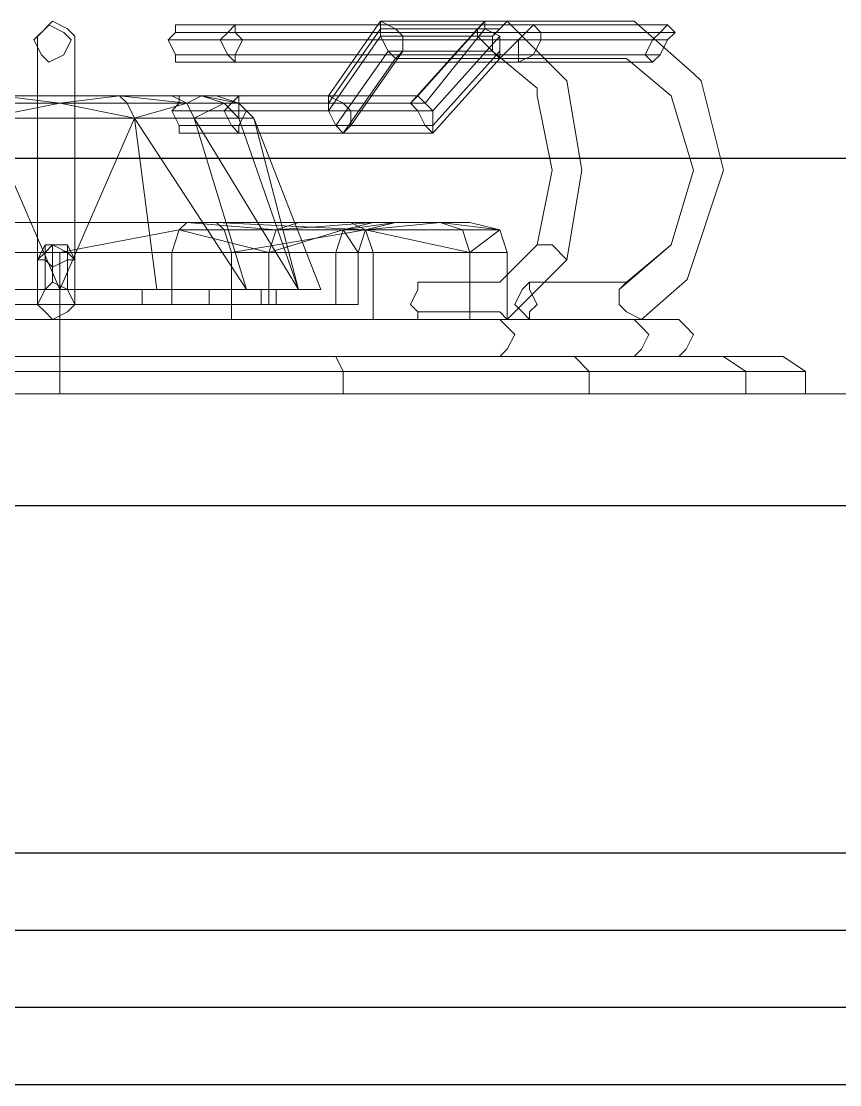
# Model space of a CAD drawing. Header units: millimetres. Extents: x -497855 to 324262, y -590254 to -173602.
# Drawn here: x -485551.2 to -485445.2, y -580547.2 to -580409.4 of the extents above; entities that cross this region are included whole.
import ezdxf

# ---------------------------------------------------------------- set-up
doc = ezdxf.new("R2010")
doc.units = ezdxf.units.MM
doc.layers.add('水电图层', color=4, linetype='Continuous')

# ---------------------------------------------------------------- blocks, each defined once
blk = doc.blocks.new('thyju')
at = {"color": 7, "lineweight": 0}
for p, q in [((-487098.03, -501168.94), (-487099, -501169.91)), ((-487098.03, -501168.94), (-487099, -501169.91)), ((-487099, -501169.91), (-487098.03, -501168.94)), ((-487098.03, -501168.94), (-487099, -501169.91)), ((-487098.03, -501168.94), (-487099, -501169.91)), ((-487096.1, -501169.91), (-487098.03, -501168.94)), ((-487096.1, -501169.91), (-487098.03, -501168.94)), ((-487098.03, -501168.94), (-487098.03, -501168.94)), ((-487098.03, -501168.94), (-487096.1, -501169.91)), ((-487098.03, -501168.94), (-487098.03, -501168.94)), ((-487096.1, -501169.91), (-487098.03, -501168.94)), ((-487096.1, -501169.91), (-487098.03, -501168.94)), ((-487055.54, -501168.94), (-487062.3, -501178.6)), ((-487055.54, -501169.91), (-487055.54, -501168.94)), ((-487039.13, -501168.94), (-487055.54, -501168.94)), ((-487055.54, -501168.94), (-487055.54, -501169.91)), ((-487053.61, -501169.91), (-487055.54, -501168.94)), ((-487055.54, -501168.94), (-487055.54, -501169.91)), ((-487042.02, -501168.94), (-487050.72, -501178.6)), ((-487050.72, -501178.6), (-487042.02, -501168.94)), ((-487042.02, -501168.94), (-487042.99, -501169.91)), ((-487042.02, -501168.94), (-487042.99, -501169.91)), ((-487042.02, -501169.91), (-487042.02, -501168.94)), ((-487022.71, -501168.94), (-487042.02, -501168.94)), ((-487042.02, -501168.94), (-487042.02, -501169.91)), ((-487042.02, -501169.91), (-487042.02, -501168.94)), ((-487040.09, -501169.91), (-487039.13, -501168.94)), ((-487039.13, -501168.94), (-487040.09, -501169.91)), ((-487039.13, -501168.94), (-487040.09, -501169.91)), ((-487032.37, -501175.7), (-487039.13, -501168.94)), ((-487039.13, -501168.94), (-487032.37, -501175.7)), ((-487038.16, -501169.91), (-487039.13, -501168.94)), ((-487038.16, -501169.91), (-487039.13, -501168.94)), ((-487014.99, -501175.7), (-487022.71, -501168.94)), ((-487099, -501169.91), (-487099.96, -501170.87)), ((-487099, -501169.91), (-487099.96, -501170.87)), ((-487099.96, -501170.87), (-487099, -501169.91)), ((-487099, -501169.91), (-487099.96, -501170.87)), ((-487099, -501169.91), (-487099.96, -501170.87)), ((-487098.52, -501169.42), (-487099.48, -501170.39)), ((-487099.48, -501170.39), (-487098.52, -501169.42)), ((-487098.52, -501169.42), (-487099.48, -501170.39)), ((-487098.52, -501169.42), (-487099.48, -501170.39)), ((-487099, -501169.91), (-487099, -501169.91)), ((-487099, -501169.91), (-487099, -501169.91)), ((-487096.58, -501170.39), (-487098.52, -501169.42)), ((-487098.52, -501169.42), (-487098.52, -501169.42)), ((-487098.52, -501169.42), (-487096.58, -501170.39)), ((-487098.52, -501169.42), (-487098.52, -501169.42)), ((-487096.58, -501170.39), (-487098.52, -501169.42)), ((-487096.58, -501170.39), (-487098.52, -501169.42)), ((-487095.14, -501170.87), (-487096.1, -501169.91)), ((-487095.14, -501170.87), (-487096.1, -501169.91)), ((-487096.1, -501169.91), (-487096.1, -501169.91)), ((-487096.1, -501169.91), (-487095.14, -501170.87)), ((-487096.1, -501169.91), (-487096.1, -501169.91)), ((-487095.14, -501170.87), (-487096.1, -501169.91)), ((-487095.14, -501170.87), (-487096.1, -501169.91)), ((-487035.75, -501169.42), (-487082.1, -501169.42)), ((-487082.1, -501169.42), (-487082.1, -501170.39)), ((-487074.37, -501169.42), (-487075.34, -501170.39)), ((-487074.37, -501170.39), (-487074.37, -501169.42)), ((-487018.37, -501169.42), (-487074.37, -501169.42)), ((-487074.37, -501169.42), (-487074.37, -501170.39)), ((-487062.3, -501179.56), (-487055.54, -501169.91)), ((-487055.54, -501169.91), (-487062.3, -501179.56)), ((-487055.54, -501170.87), (-487055.54, -501169.91)), ((-487055.54, -501169.91), (-487040.09, -501169.91)), ((-487040.09, -501169.91), (-487055.54, -501169.91)), ((-487055.54, -501169.91), (-487055.54, -501170.87)), ((-487055.54, -501169.91), (-487055.54, -501170.87)), ((-487052.65, -501170.87), (-487053.61, -501169.91)), ((-487042.99, -501169.91), (-487051.68, -501179.56)), ((-487049.75, -501179.56), (-487042.02, -501169.91)), ((-487042.02, -501169.91), (-487049.75, -501179.56)), ((-487042.99, -501169.91), (-487042.99, -501170.87)), ((-487040.09, -501170.87), (-487042.02, -501169.91)), ((-487042.02, -501169.91), (-487040.09, -501170.87)), ((-487040.09, -501170.87), (-487042.02, -501169.91)), ((-487041.06, -501170.87), (-487040.09, -501169.91)), ((-487040.09, -501169.91), (-487041.06, -501170.87)), ((-487040.09, -501169.91), (-487041.06, -501170.87)), ((-487037.2, -501170.87), (-487038.16, -501169.91)), ((-487037.2, -501170.87), (-487038.16, -501169.91)), ((-487036.71, -501170.39), (-487035.75, -501169.42)), ((-487035.75, -501169.42), (-487036.71, -501170.39)), ((-487035.75, -501169.42), (-487036.71, -501170.39)), ((-487034.78, -501170.39), (-487035.75, -501169.42)), ((-487034.78, -501170.39), (-487035.75, -501169.42)), ((-487019.33, -501170.39), (-487018.37, -501169.42)), ((-487017.4, -501170.39), (-487018.37, -501169.42)), ((-487018.37, -501169.42), (-487017.4, -501170.39)), ((-487099.48, -501170.39), (-487100.45, -501171.35)), ((-487100.45, -501171.35), (-487099.48, -501170.39)), ((-487099.48, -501170.39), (-487100.45, -501171.35)), ((-487099.48, -501170.39), (-487100.45, -501171.35)), ((-487100.45, -501171.35), (-487100.45, -501171.35)), ((-487100.45, -501171.35), (-487099.48, -501173.29)), ((-487100.45, -501171.35), (-487100.45, -501171.35)), ((-487099.48, -501173.29), (-487100.45, -501171.35)), ((-487100.45, -501171.35), (-487099.48, -501173.29)), ((-487100.45, -501171.35), (-487100.45, -501171.35)), ((-487099.96, -501170.87), (-487099.96, -501180.53)), ((-487099.96, -501170.87), (-487099.96, -501170.87)), ((-487099.96, -501170.87), (-487099.96, -501170.87)), ((-487099.96, -501170.87), (-487099.96, -501176.67)), ((-487099.96, -501170.87), (-487099.96, -501170.87)), ((-487099.48, -501170.39), (-487099.48, -501170.39)), ((-487099.48, -501170.39), (-487099.48, -501170.39)), ((-487095.62, -501171.35), (-487096.58, -501170.39)), ((-487096.58, -501170.39), (-487096.58, -501170.39)), ((-487096.58, -501170.39), (-487095.62, -501171.35)), ((-487096.58, -501170.39), (-487096.58, -501170.39)), ((-487095.62, -501171.35), (-487096.58, -501170.39)), ((-487095.62, -501171.35), (-487096.58, -501170.39)), ((-487096.58, -501173.29), (-487095.62, -501171.35)), ((-487095.62, -501171.35), (-487096.58, -501173.29)), ((-487096.58, -501173.29), (-487095.62, -501171.35)), ((-487095.62, -501171.35), (-487095.62, -501171.35)), ((-487095.14, -501180.53), (-487095.14, -501170.87)), ((-487095.14, -501170.87), (-487095.14, -501170.87)), ((-487095.14, -501176.67), (-487095.14, -501170.87)), ((-487082.1, -501170.39), (-487083.07, -501171.35)), ((-487083.07, -501171.35), (-487037.68, -501171.35)), ((-487037.68, -501171.35), (-487083.07, -501171.35)), ((-487083.07, -501171.35), (-487082.1, -501173.29)), ((-487082.1, -501170.39), (-487036.71, -501170.39)), ((-487036.71, -501170.39), (-487082.1, -501170.39)), ((-487075.34, -501170.39), (-487076.31, -501171.35)), ((-487076.31, -501171.35), (-487075.34, -501173.29)), ((-487073.41, -501171.35), (-487074.37, -501170.39)), ((-487074.37, -501170.39), (-487017.4, -501170.39)), ((-487017.4, -501170.39), (-487074.37, -501170.39)), ((-487074.37, -501170.39), (-487073.41, -501171.35)), ((-487074.37, -501173.29), (-487073.41, -501171.35)), ((-487073.41, -501171.35), (-487074.37, -501173.29)), ((-487073.41, -501171.35), (-487073.41, -501171.35)), ((-487018.37, -501171.35), (-487073.41, -501171.35)), ((-487073.41, -501171.35), (-487018.37, -501171.35)), ((-487062.3, -501180.53), (-487055.54, -501170.87)), ((-487055.54, -501170.87), (-487062.3, -501180.53)), ((-487054.58, -501172.8), (-487055.54, -501170.87)), ((-487055.54, -501170.87), (-487041.06, -501170.87)), ((-487041.06, -501170.87), (-487055.54, -501170.87)), ((-487055.54, -501170.87), (-487054.58, -501172.8)), ((-487055.54, -501170.87), (-487054.58, -501172.8)), ((-487055.54, -501170.87), (-487055.54, -501170.87)), ((-487052.65, -501172.8), (-487052.65, -501170.87)), ((-487048.78, -501180.53), (-487040.09, -501170.87)), ((-487040.09, -501170.87), (-487048.78, -501180.53)), ((-487042.99, -501170.87), (-487041.06, -501172.8)), ((-487041.06, -501172.8), (-487041.06, -501170.87)), ((-487041.06, -501170.87), (-487041.06, -501172.8)), ((-487041.06, -501170.87), (-487041.06, -501172.8)), ((-487041.06, -501170.87), (-487041.06, -501170.87)), ((-487040.09, -501172.8), (-487040.09, -501170.87)), ((-487040.09, -501170.87), (-487040.09, -501172.8)), ((-487040.09, -501172.8), (-487040.09, -501170.87)), ((-487040.09, -501170.87), (-487040.09, -501170.87)), ((-487039.13, -501172.8), (-487037.2, -501170.87)), ((-487037.68, -501171.35), (-487036.71, -501170.39)), ((-487036.71, -501170.39), (-487037.68, -501171.35)), ((-487036.71, -501170.39), (-487037.68, -501171.35)), ((-487037.68, -501173.29), (-487037.68, -501171.35)), ((-487037.68, -501171.35), (-487037.68, -501173.29)), ((-487037.68, -501171.35), (-487037.68, -501173.29)), ((-487037.68, -501171.35), (-487037.68, -501171.35)), ((-487031.4, -501176.67), (-487037.2, -501170.87)), ((-487035.75, -501173.29), (-487034.78, -501171.35)), ((-487034.78, -501171.35), (-487034.78, -501170.39)), ((-487021.75, -501170.87), (-487021.75, -501170.87)), ((-487021.26, -501173.29), (-487020.3, -501171.35)), ((-487020.3, -501171.35), (-487019.33, -501170.39)), ((-487018.37, -501171.35), (-487019.33, -501173.29)), ((-487019.33, -501173.29), (-487018.37, -501171.35)), ((-487018.37, -501171.35), (-487019.33, -501173.29)), ((-487017.4, -501170.39), (-487018.37, -501171.35)), ((-487017.4, -501170.39), (-487018.37, -501171.35)), ((-487018.37, -501171.35), (-487017.4, -501170.39)), ((-487018.37, -501171.35), (-487018.37, -501171.35)), ((-487054.58, -501172.8), (-487061.34, -501182.46)), ((-487061.34, -501182.46), (-487054.58, -501172.8)), ((-487059.41, -501182.46), (-487052.65, -501172.8)), ((-487053.61, -501173.77), (-487054.58, -501172.8)), ((-487041.06, -501172.8), (-487054.58, -501172.8)), ((-487054.58, -501172.8), (-487053.61, -501173.77)), ((-487054.58, -501172.8), (-487041.06, -501172.8)), ((-487054.58, -501172.8), (-487053.61, -501173.77)), ((-487053.61, -501173.77), (-487052.65, -501172.8)), ((-487052.65, -501172.8), (-487053.61, -501173.77)), ((-487040.09, -501172.8), (-487048.78, -501182.46)), ((-487048.78, -501182.46), (-487040.09, -501172.8)), ((-487040.09, -501173.77), (-487041.06, -501172.8)), ((-487041.06, -501172.8), (-487035.27, -501177.63)), ((-487041.06, -501172.8), (-487040.09, -501173.77)), ((-487041.06, -501172.8), (-487040.09, -501173.77)), ((-487040.09, -501173.77), (-487039.13, -501172.8)), ((-487040.09, -501173.77), (-487040.09, -501172.8)), ((-487040.09, -501172.8), (-487040.09, -501173.77)), ((-487040.09, -501173.77), (-487040.09, -501172.8)), ((-487099.48, -501173.29), (-487098.52, -501174.25)), ((-487098.52, -501174.25), (-487099.48, -501173.29)), ((-487099.48, -501173.29), (-487098.52, -501174.25)), ((-487098.52, -501174.25), (-487096.58, -501173.29)), ((-487096.58, -501173.29), (-487098.52, -501174.25)), ((-487098.52, -501174.25), (-487096.58, -501173.29)), ((-487037.68, -501173.29), (-487082.1, -501173.29)), ((-487082.1, -501173.29), (-487082.1, -501174.25)), ((-487082.1, -501173.29), (-487037.68, -501173.29)), ((-487082.1, -501174.25), (-487037.68, -501174.25)), ((-487075.34, -501173.29), (-487074.37, -501174.25)), ((-487074.37, -501174.25), (-487074.37, -501173.29)), ((-487074.37, -501173.29), (-487019.33, -501173.29)), ((-487019.33, -501173.29), (-487074.37, -501173.29)), ((-487074.37, -501173.29), (-487074.37, -501174.25)), ((-487074.37, -501174.25), (-487020.3, -501174.25)), ((-487060.37, -501183.43), (-487053.61, -501173.77)), ((-487053.61, -501173.77), (-487060.37, -501183.43)), ((-487053.61, -501173.77), (-487040.09, -501173.77)), ((-487048.78, -501183.43), (-487040.09, -501173.77)), ((-487040.09, -501173.77), (-487023.68, -501173.77)), ((-487037.68, -501174.25), (-487037.68, -501173.29)), ((-487037.68, -501173.29), (-487037.68, -501174.25)), ((-487037.68, -501173.29), (-487037.68, -501174.25)), ((-487037.68, -501174.25), (-487035.75, -501173.29)), ((-487023.68, -501173.77), (-487017.88, -501178.6)), ((-487020.3, -501174.25), (-487021.26, -501173.29)), ((-487020.3, -501174.25), (-487021.26, -501173.29)), ((-487019.33, -501173.29), (-487020.3, -501174.25)), ((-487020.3, -501174.25), (-487019.33, -501173.29)), ((-487019.33, -501173.29), (-487020.3, -501174.25)), ((-487031.4, -501176.67), (-487032.37, -501175.7)), ((-487014.02, -501176.67), (-487014.99, -501175.7)), ((-487029.47, -501188.25), (-487031.4, -501176.67)), ((-487011.12, -501188.25), (-487014.02, -501176.67)), ((-487097.07, -501178.6), (-487104.79, -501178.6)), ((-487104.79, -501178.6), (-487097.07, -501178.6)), ((-487097.07, -501179.56), (-487104.79, -501178.6)), ((-487104.79, -501178.6), (-487097.07, -501179.56)), ((-487097.07, -501178.6), (-487104.79, -501178.6)), ((-487089.34, -501178.6), (-487097.07, -501178.6)), ((-487097.07, -501178.6), (-487089.34, -501178.6)), ((-487076.79, -501178.6), (-487097.07, -501178.6)), ((-487097.07, -501178.6), (-487076.79, -501178.6)), ((-487097.07, -501179.56), (-487089.34, -501178.6)), ((-487089.34, -501178.6), (-487097.07, -501178.6)), ((-487089.34, -501178.6), (-487097.07, -501179.56)), ((-487082.58, -501178.6), (-487089.34, -501178.6)), ((-487089.34, -501178.6), (-487082.58, -501178.6)), ((-487088.38, -501179.56), (-487089.34, -501178.6)), ((-487089.34, -501178.6), (-487088.38, -501179.56)), ((-487080.65, -501179.56), (-487089.34, -501178.6)), ((-487089.34, -501178.6), (-487080.65, -501179.56)), ((-487082.58, -501178.6), (-487089.34, -501178.6)), ((-487078.72, -501178.6), (-487082.58, -501178.6)), ((-487082.58, -501178.6), (-487078.72, -501178.6)), ((-487080.65, -501179.56), (-487082.58, -501178.6)), ((-487082.58, -501178.6), (-487080.65, -501179.56)), ((-487078.72, -501178.6), (-487082.58, -501178.6)), ((-487062.3, -501178.6), (-487081.62, -501178.6)), ((-487081.62, -501178.6), (-487081.62, -501179.56)), ((-487080.65, -501179.56), (-487078.72, -501178.6)), ((-487078.72, -501178.6), (-487080.65, -501179.56)), ((-487078.72, -501178.6), (-487076.79, -501178.6)), ((-487076.79, -501178.6), (-487078.72, -501178.6)), ((-487075.82, -501179.56), (-487078.72, -501178.6)), ((-487078.72, -501178.6), (-487075.82, -501179.56)), ((-487073.89, -501179.56), (-487078.72, -501178.6)), ((-487078.72, -501178.6), (-487073.89, -501179.56)), ((-487076.79, -501178.6), (-487078.72, -501178.6)), ((-487073.89, -501179.56), (-487076.79, -501178.6)), ((-487073.89, -501178.6), (-487074.86, -501179.56)), ((-487073.89, -501179.56), (-487073.89, -501178.6)), ((-487050.72, -501178.6), (-487073.89, -501178.6)), ((-487073.89, -501178.6), (-487073.89, -501179.56)), ((-487062.3, -501179.56), (-487062.3, -501178.6)), ((-487062.3, -501178.6), (-487062.3, -501179.56)), ((-487060.37, -501179.56), (-487062.3, -501178.6)), ((-487062.3, -501178.6), (-487062.3, -501179.56)), ((-487051.68, -501179.56), (-487050.72, -501178.6)), ((-487050.72, -501178.6), (-487051.68, -501179.56)), ((-487050.72, -501178.6), (-487049.75, -501179.56)), ((-487049.75, -501179.56), (-487050.72, -501178.6)), ((-487049.75, -501179.56), (-487050.72, -501178.6)), ((-487035.27, -501177.63), (-487035.27, -501178.6)), ((-487035.27, -501177.63), (-487035.27, -501178.6)), ((-487035.27, -501178.6), (-487033.33, -501188.25)), ((-487017.88, -501178.6), (-487014.99, -501188.25)), ((-487017.88, -501178.6), (-487017.88, -501178.6)), ((-487106.72, -501181.49), (-487097.07, -501179.56)), ((-487097.07, -501179.56), (-487106.72, -501181.49)), ((-487105.76, -501179.56), (-487097.07, -501179.56)), ((-487097.07, -501179.56), (-487105.76, -501179.56)), ((-487097.07, -501179.56), (-487088.38, -501179.56)), ((-487087.41, -501181.49), (-487097.07, -501179.56)), ((-487097.07, -501179.56), (-487087.41, -501181.49)), ((-487088.38, -501179.56), (-487097.07, -501179.56)), ((-487087.41, -501181.49), (-487088.38, -501179.56)), ((-487088.38, -501179.56), (-487080.65, -501179.56)), ((-487088.38, -501179.56), (-487087.41, -501181.49)), ((-487080.65, -501179.56), (-487088.38, -501179.56)), ((-487087.41, -501181.49), (-487080.65, -501179.56)), ((-487080.65, -501179.56), (-487087.41, -501181.49)), ((-487081.62, -501179.56), (-487082.58, -501180.53)), ((-487081.62, -501179.56), (-487062.3, -501179.56)), ((-487062.3, -501179.56), (-487081.62, -501179.56)), ((-487080.65, -501179.56), (-487075.82, -501179.56)), ((-487079.69, -501181.49), (-487080.65, -501179.56)), ((-487080.65, -501179.56), (-487079.69, -501181.49)), ((-487075.82, -501179.56), (-487080.65, -501179.56)), ((-487079.69, -501181.49), (-487075.82, -501179.56)), ((-487075.82, -501179.56), (-487079.69, -501181.49)), ((-487075.82, -501179.56), (-487073.89, -501179.56)), ((-487073.89, -501181.49), (-487075.82, -501179.56)), ((-487075.82, -501179.56), (-487073.89, -501181.49)), ((-487073.89, -501179.56), (-487075.82, -501179.56)), ((-487074.86, -501179.56), (-487075.82, -501180.53)), ((-487073.89, -501181.49), (-487073.89, -501179.56)), ((-487071.96, -501181.49), (-487073.89, -501179.56)), ((-487073.89, -501179.56), (-487073.89, -501181.49)), ((-487072.93, -501180.53), (-487073.89, -501179.56)), ((-487073.89, -501179.56), (-487049.75, -501179.56)), ((-487049.75, -501179.56), (-487073.89, -501179.56)), ((-487073.89, -501179.56), (-487072.93, -501180.53)), ((-487062.3, -501180.53), (-487062.3, -501179.56)), ((-487062.3, -501179.56), (-487062.3, -501180.53)), ((-487062.3, -501179.56), (-487062.3, -501180.53)), ((-487059.41, -501180.53), (-487060.37, -501179.56)), ((-487051.68, -501179.56), (-487050.72, -501180.53)), ((-487048.78, -501180.53), (-487049.75, -501179.56)), ((-487048.78, -501180.53), (-487049.75, -501179.56)), ((-487049.75, -501179.56), (-487048.78, -501180.53)), ((-487099.96, -501180.07), (-487099.96, -501199.84)), ((-487095.14, -501199.84), (-487095.14, -501180.07)), ((-487082.58, -501180.53), (-487062.3, -501180.53)), ((-487062.3, -501180.53), (-487082.58, -501180.53)), ((-487082.58, -501180.53), (-487081.62, -501182.46)), ((-487075.82, -501180.53), (-487074.86, -501182.46)), ((-487073.89, -501182.46), (-487072.93, -501180.53)), ((-487072.93, -501180.53), (-487073.89, -501182.46)), ((-487072.93, -501180.53), (-487072.93, -501180.53)), ((-487072.93, -501180.53), (-487048.78, -501180.53)), ((-487048.78, -501180.53), (-487072.93, -501180.53)), ((-487061.34, -501182.46), (-487062.3, -501180.53)), ((-487062.3, -501180.53), (-487061.34, -501182.46)), ((-487062.3, -501180.53), (-487061.34, -501182.46)), ((-487062.3, -501180.53), (-487062.3, -501180.53)), ((-487059.41, -501182.46), (-487059.41, -501180.53)), ((-487050.72, -501180.53), (-487049.75, -501182.46)), ((-487048.78, -501182.46), (-487048.78, -501180.53)), ((-487048.78, -501182.46), (-487048.78, -501180.53)), ((-487048.78, -501180.53), (-487048.78, -501180.53)), ((-487048.78, -501180.53), (-487048.78, -501182.46)), ((-487106.72, -501181.49), (-487097.07, -501181.49)), ((-487097.07, -501203.7), (-487106.72, -501181.49)), ((-487106.72, -501181.49), (-487097.07, -501203.7)), ((-487097.07, -501181.49), (-487106.72, -501181.49)), ((-487097.07, -501181.49), (-487087.41, -501181.49)), ((-487097.07, -501203.7), (-487087.41, -501181.49)), ((-487087.41, -501181.49), (-487097.07, -501181.49)), ((-487087.41, -501181.49), (-487097.07, -501203.7)), ((-487087.41, -501181.49), (-487079.69, -501181.49)), ((-487084.51, -501203.7), (-487087.41, -501181.49)), ((-487087.41, -501181.49), (-487084.51, -501203.7)), ((-487072.93, -501203.7), (-487087.41, -501181.49)), ((-487087.41, -501181.49), (-487072.93, -501203.7)), ((-487079.69, -501181.49), (-487087.41, -501181.49)), ((-487061.34, -501182.46), (-487081.62, -501182.46)), ((-487081.62, -501182.46), (-487081.62, -501183.43)), ((-487081.62, -501182.46), (-487061.34, -501182.46)), ((-487079.69, -501181.49), (-487073.89, -501181.49)), ((-487072.93, -501203.7), (-487079.69, -501181.49)), ((-487079.69, -501181.49), (-487072.93, -501203.7)), ((-487066.17, -501203.7), (-487079.69, -501181.49)), ((-487079.69, -501181.49), (-487066.17, -501203.7)), ((-487073.89, -501181.49), (-487079.69, -501181.49)), ((-487074.86, -501182.46), (-487073.89, -501183.43)), ((-487073.89, -501181.49), (-487071.96, -501181.49)), ((-487066.17, -501203.7), (-487073.89, -501181.49)), ((-487073.89, -501181.49), (-487066.17, -501203.7)), ((-487071.96, -501181.49), (-487073.89, -501181.49)), ((-487073.89, -501183.43), (-487073.89, -501182.46)), ((-487048.78, -501182.46), (-487073.89, -501182.46)), ((-487073.89, -501182.46), (-487073.89, -501183.43)), ((-487073.89, -501182.46), (-487048.78, -501182.46)), ((-487066.17, -501203.7), (-487071.96, -501181.49)), ((-487063.27, -501203.7), (-487071.96, -501181.49)), ((-487071.96, -501181.49), (-487066.17, -501203.7)), ((-487060.37, -501183.43), (-487061.34, -501182.46)), ((-487061.34, -501182.46), (-487060.37, -501183.43)), ((-487061.34, -501182.46), (-487060.37, -501183.43)), ((-487060.37, -501183.43), (-487059.41, -501182.46)), ((-487060.37, -501183.43), (-487059.41, -501182.46)), ((-487049.75, -501182.46), (-487048.78, -501183.43)), ((-487048.78, -501183.43), (-487048.78, -501182.46)), ((-487048.78, -501183.43), (-487048.78, -501182.46)), ((-487048.78, -501182.46), (-487048.78, -501183.43)), ((-487081.62, -501183.43), (-487060.37, -501183.43)), ((-487073.89, -501183.43), (-487048.78, -501183.43)), ((-487033.33, -501188.25), (-487035.27, -501197.91)), ((-487033.33, -501188.25), (-487033.33, -501188.25)), ((-487033.33, -501188.25), (-487033.33, -501188.25)), ((-487029.47, -501188.25), (-487029.47, -501188.25)), ((-487014.99, -501188.25), (-487017.88, -501197.91)), ((-487017.88, -501197.91), (-487014.99, -501188.25)), ((-487015.84, -501202.4), (-487011.12, -501188.25)), ((-487011.12, -501188.25), (-487011.12, -501188.25)), ((-487097.07, -501195.01), (-487117.35, -501195.01)), ((-487117.35, -501195.01), (-487097.07, -501195.01)), ((-487097.07, -501195.01), (-487117.35, -501195.01)), ((-487097.07, -501195.01), (-487113.48, -501195.01)), ((-487113.48, -501195.01), (-487097.07, -501195.01)), ((-487097.07, -501195.01), (-487113.48, -501195.01)), ((-487076.79, -501195.01), (-487097.07, -501195.01)), ((-487097.07, -501195.01), (-487076.79, -501195.01)), ((-487080.65, -501195.01), (-487097.07, -501195.01)), ((-487097.07, -501195.01), (-487080.65, -501195.01)), ((-487076.79, -501195.01), (-487097.07, -501195.01)), ((-487080.65, -501195.01), (-487097.07, -501195.01)), ((-487080.65, -501195.01), (-487081.62, -501195.98)), ((-487081.62, -501195.98), (-487080.65, -501195.01)), ((-487066.17, -501195.01), (-487080.65, -501195.01)), ((-487080.65, -501195.01), (-487066.17, -501195.01)), ((-487066.17, -501195.01), (-487080.65, -501195.01)), ((-487080.65, -501195.01), (-487069.06, -501195.98)), ((-487069.06, -501195.98), (-487080.65, -501195.01)), ((-487059.41, -501195.01), (-487076.79, -501195.01)), ((-487076.79, -501195.01), (-487059.41, -501195.01)), ((-487075.82, -501195.98), (-487076.79, -501195.01)), ((-487076.79, -501195.01), (-487075.82, -501195.98)), ((-487057.48, -501195.98), (-487076.79, -501195.01)), ((-487076.79, -501195.01), (-487057.48, -501195.98)), ((-487059.41, -501195.01), (-487076.79, -501195.01)), ((-487056.51, -501195.01), (-487069.06, -501195.98)), ((-487066.17, -501195.01), (-487069.06, -501195.98)), ((-487069.06, -501195.98), (-487056.51, -501195.01)), ((-487069.06, -501195.98), (-487066.17, -501195.01)), ((-487056.51, -501195.01), (-487066.17, -501195.01)), ((-487066.17, -501195.01), (-487056.51, -501195.01)), ((-487056.51, -501195.01), (-487066.17, -501195.01)), ((-487053.61, -501195.01), (-487060.37, -501195.98)), ((-487056.51, -501195.01), (-487060.37, -501195.98)), ((-487060.37, -501195.98), (-487053.61, -501195.01)), ((-487060.37, -501195.98), (-487056.51, -501195.01)), ((-487047.82, -501195.01), (-487059.41, -501195.01)), ((-487059.41, -501195.01), (-487047.82, -501195.01)), ((-487057.48, -501195.98), (-487059.41, -501195.01)), ((-487059.41, -501195.01), (-487057.48, -501195.98)), ((-487047.82, -501195.01), (-487059.41, -501195.01)), ((-487057.48, -501195.98), (-487047.82, -501195.01)), ((-487047.82, -501195.01), (-487057.48, -501195.98)), ((-487057.48, -501195.98), (-487053.61, -501195.01)), ((-487053.61, -501195.01), (-487056.51, -501195.01)), ((-487056.51, -501195.01), (-487053.61, -501195.01)), ((-487053.61, -501195.01), (-487056.51, -501195.01)), ((-487043.96, -501195.01), (-487053.61, -501195.01)), ((-487053.61, -501195.01), (-487043.96, -501195.01)), ((-487043.96, -501195.01), (-487047.82, -501195.01)), ((-487047.82, -501195.01), (-487043.96, -501195.01)), ((-487044.92, -501195.98), (-487047.82, -501195.01)), ((-487047.82, -501195.01), (-487044.92, -501195.98)), ((-487040.09, -501195.98), (-487047.82, -501195.01)), ((-487047.82, -501195.01), (-487040.09, -501195.98)), ((-487043.96, -501195.01), (-487047.82, -501195.01)), ((-487040.09, -501195.98), (-487043.96, -501195.01)), ((-487081.62, -501195.98), (-487097.07, -501198.88)), ((-487097.07, -501198.88), (-487081.62, -501195.98)), ((-487081.62, -501195.98), (-487082.58, -501198.88)), ((-487082.58, -501198.88), (-487081.62, -501195.98)), ((-487069.06, -501195.98), (-487081.62, -501195.98)), ((-487081.62, -501195.98), (-487070.03, -501198.88)), ((-487070.03, -501198.88), (-487081.62, -501195.98)), ((-487081.62, -501195.98), (-487069.06, -501195.98)), ((-487075.82, -501195.98), (-487057.48, -501195.98)), ((-487074.86, -501198.88), (-487075.82, -501195.98)), ((-487075.82, -501195.98), (-487074.86, -501198.88)), ((-487057.48, -501195.98), (-487075.82, -501195.98)), ((-487074.86, -501198.88), (-487057.48, -501195.98)), ((-487057.48, -501195.98), (-487074.86, -501198.88)), ((-487060.37, -501195.98), (-487070.03, -501198.88)), ((-487069.06, -501195.98), (-487070.03, -501198.88)), ((-487070.03, -501198.88), (-487060.37, -501195.98)), ((-487070.03, -501198.88), (-487069.06, -501195.98)), ((-487060.37, -501195.98), (-487069.06, -501195.98)), ((-487069.06, -501195.98), (-487060.37, -501195.98)), ((-487060.37, -501195.98), (-487061.34, -501198.88)), ((-487061.34, -501198.88), (-487060.37, -501195.98)), ((-487057.48, -501195.98), (-487060.37, -501195.98)), ((-487060.37, -501195.98), (-487058.44, -501198.88)), ((-487058.44, -501198.88), (-487060.37, -501195.98)), ((-487060.37, -501195.98), (-487057.48, -501195.98)), ((-487058.44, -501198.88), (-487057.48, -501195.98)), ((-487057.48, -501195.98), (-487044.92, -501195.98)), ((-487056.51, -501198.88), (-487057.48, -501195.98)), ((-487057.48, -501195.98), (-487056.51, -501198.88)), ((-487043.96, -501198.88), (-487057.48, -501195.98)), ((-487057.48, -501195.98), (-487043.96, -501198.88)), ((-487044.92, -501195.98), (-487057.48, -501195.98)), ((-487044.92, -501195.98), (-487040.09, -501195.98)), ((-487043.96, -501198.88), (-487044.92, -501195.98)), ((-487044.92, -501195.98), (-487043.96, -501198.88)), ((-487040.09, -501195.98), (-487044.92, -501195.98)), ((-487043.96, -501198.88), (-487040.09, -501195.98)), ((-487040.09, -501195.98), (-487043.96, -501198.88)), ((-487039.13, -501198.88), (-487040.09, -501195.98)), ((-487119.28, -501198.88), (-487097.07, -501198.88)), ((-487097.07, -501198.88), (-487119.28, -501198.88)), ((-487097.07, -501198.88), (-487111.55, -501198.88)), ((-487111.55, -501198.88), (-487097.07, -501198.88)), ((-487099, -501197.91), (-487099.96, -501199.84)), ((-487099, -501198.88), (-487099.96, -501199.84)), ((-487099.96, -501199.84), (-487099, -501198.88)), ((-487099, -501197.91), (-487099, -501203.7)), ((-487098.03, -501197.91), (-487099, -501197.91)), ((-487099, -501203.7), (-487099, -501197.91)), ((-487098.03, -501197.91), (-487099, -501198.88)), ((-487099, -501198.88), (-487098.03, -501197.91)), ((-487098.03, -501202.74), (-487098.03, -501197.91)), ((-487098.03, -501197.91), (-487098.03, -501202.74)), ((-487096.1, -501197.91), (-487098.03, -501197.91)), ((-487096.1, -501198.88), (-487098.03, -501197.91)), ((-487098.03, -501197.91), (-487096.1, -501198.88)), ((-487097.07, -501198.88), (-487074.86, -501198.88)), ((-487097.07, -501207.57), (-487097.07, -501198.88)), ((-487097.07, -501198.88), (-487097.07, -501207.57)), ((-487074.86, -501198.88), (-487097.07, -501198.88)), ((-487082.58, -501198.88), (-487097.07, -501198.88)), ((-487097.07, -501198.88), (-487097.07, -501205.64)), ((-487097.07, -501205.64), (-487097.07, -501198.88)), ((-487097.07, -501198.88), (-487082.58, -501198.88)), ((-487096.1, -501203.7), (-487096.1, -501197.91)), ((-487096.1, -501197.91), (-487096.1, -501203.7)), ((-487095.14, -501199.84), (-487096.1, -501197.91)), ((-487096.1, -501198.88), (-487095.14, -501199.84)), ((-487095.14, -501199.84), (-487096.1, -501198.88)), ((-487070.03, -501198.88), (-487082.58, -501198.88)), ((-487082.58, -501198.88), (-487082.58, -501205.64)), ((-487082.58, -501205.64), (-487082.58, -501198.88)), ((-487082.58, -501198.88), (-487070.03, -501198.88)), ((-487074.86, -501198.88), (-487056.51, -501198.88)), ((-487074.86, -501207.57), (-487074.86, -501198.88)), ((-487074.86, -501198.88), (-487074.86, -501207.57)), ((-487056.51, -501198.88), (-487074.86, -501198.88)), ((-487061.34, -501198.88), (-487070.03, -501198.88)), ((-487070.03, -501198.88), (-487070.03, -501205.64)), ((-487070.03, -501205.64), (-487070.03, -501198.88)), ((-487070.03, -501198.88), (-487061.34, -501198.88)), ((-487058.44, -501198.88), (-487061.34, -501198.88)), ((-487061.34, -501198.88), (-487061.34, -501205.64)), ((-487061.34, -501205.64), (-487061.34, -501198.88)), ((-487061.34, -501198.88), (-487058.44, -501198.88)), ((-487058.44, -501205.64), (-487058.44, -501198.88)), ((-487056.51, -501198.88), (-487043.96, -501198.88)), ((-487056.51, -501207.57), (-487056.51, -501198.88)), ((-487056.51, -501198.88), (-487056.51, -501207.57)), ((-487043.96, -501198.88), (-487056.51, -501198.88)), ((-487043.96, -501198.88), (-487039.13, -501198.88)), ((-487043.96, -501207.57), (-487043.96, -501198.88)), ((-487043.96, -501198.88), (-487043.96, -501207.57)), ((-487039.13, -501198.88), (-487043.96, -501198.88)), ((-487035.27, -501197.91), (-487040.09, -501202.74)), ((-487039.13, -501207.57), (-487039.13, -501198.88)), ((-487035.27, -501197.91), (-487035.27, -501197.91)), ((-487033.33, -501197.91), (-487035.27, -501197.91)), ((-487035.27, -501197.91), (-487035.27, -501197.91)), ((-487031.4, -501199.84), (-487033.33, -501197.91)), ((-487017.88, -501197.91), (-487024.64, -501203.7)), ((-487017.88, -501197.91), (-487023.68, -501202.74)), ((-487023.68, -501202.74), (-487017.88, -501197.91)), ((-487017.88, -501197.91), (-487017.88, -501197.91)), ((-487017.88, -501197.91), (-487017.88, -501197.91)), ((-487099.96, -501199.84), (-487099.96, -501205.64)), ((-487099.96, -501199.84), (-487099, -501199.84)), ((-487099.96, -501199.84), (-487099.96, -501199.84)), ((-487099, -501199.84), (-487098.03, -501200.81)), ((-487098.03, -501200.81), (-487096.1, -501199.84)), ((-487096.1, -501199.84), (-487095.14, -501199.84)), ((-487095.14, -501205.64), (-487095.14, -501199.84)), ((-487032.37, -501200.81), (-487031.4, -501199.84)), ((-487031.4, -501199.84), (-487031.4, -501199.84)), ((-487039.13, -501207.57), (-487032.37, -501200.81)), ((-487099, -501203.7), (-487098.03, -501202.74)), ((-487098.03, -501202.74), (-487099, -501203.7)), ((-487099, -501203.7), (-487098.03, -501202.74)), ((-487098.03, -501202.74), (-487099, -501203.7)), ((-487098.03, -501202.74), (-487099, -501203.7)), ((-487098.03, -501202.74), (-487096.1, -501203.7)), ((-487096.1, -501203.7), (-487098.03, -501202.74)), ((-487098.03, -501202.74), (-487098.03, -501202.74)), ((-487098.03, -501202.74), (-487098.03, -501202.74)), ((-487098.03, -501202.74), (-487096.1, -501203.7)), ((-487096.1, -501203.7), (-487098.03, -501202.74)), ((-487096.1, -501203.7), (-487098.03, -501202.74)), ((-487040.09, -501202.74), (-487050.72, -501202.74)), ((-487050.72, -501202.74), (-487050.72, -501203.7)), ((-487036.23, -501202.74), (-487037.2, -501203.7)), ((-487036.23, -501203.7), (-487036.23, -501202.74)), ((-487023.68, -501202.74), (-487036.23, -501202.74)), ((-487036.23, -501202.74), (-487036.23, -501203.7)), ((-487023.68, -501202.74), (-487024.64, -501203.7)), ((-487024.64, -501203.7), (-487023.68, -501202.74)), ((-487021.75, -501207.57), (-487015.84, -501202.4)), ((-487109.62, -501203.7), (-487097.07, -501203.7)), ((-487097.07, -501203.7), (-487107.69, -501203.7)), ((-487099.96, -501205.64), (-487099, -501203.7)), ((-487099, -501203.7), (-487099.96, -501205.64)), ((-487099.96, -501205.64), (-487099, -501203.7)), ((-487099, -501203.7), (-487099.96, -501205.64)), ((-487099, -501203.7), (-487099.96, -501205.64)), ((-487099, -501203.7), (-487099, -501203.7)), ((-487099, -501203.7), (-487099, -501203.7)), ((-487097.07, -501203.7), (-487084.51, -501203.7)), ((-487097.07, -501205.64), (-487097.07, -501203.7)), ((-487097.07, -501203.7), (-487097.07, -501205.64)), ((-487086.44, -501203.7), (-487097.07, -501203.7)), ((-487096.1, -501203.7), (-487095.14, -501205.64)), ((-487095.14, -501205.64), (-487096.1, -501203.7)), ((-487096.1, -501203.7), (-487096.1, -501203.7)), ((-487096.1, -501203.7), (-487096.1, -501203.7)), ((-487096.1, -501203.7), (-487095.14, -501205.64)), ((-487095.14, -501205.64), (-487096.1, -501203.7)), ((-487095.14, -501205.64), (-487096.1, -501203.7)), ((-487086.44, -501205.64), (-487086.44, -501203.7)), ((-487086.44, -501203.7), (-487086.44, -501205.64)), ((-487077.75, -501203.7), (-487086.44, -501203.7)), ((-487084.51, -501203.7), (-487072.93, -501203.7)), ((-487077.75, -501205.64), (-487077.75, -501203.7)), ((-487077.75, -501203.7), (-487077.75, -501205.64)), ((-487070.99, -501203.7), (-487077.75, -501203.7)), ((-487072.93, -501203.7), (-487066.17, -501203.7)), ((-487070.99, -501205.64), (-487070.99, -501203.7)), ((-487070.99, -501203.7), (-487070.99, -501205.64)), ((-487069.06, -501203.7), (-487070.99, -501203.7)), ((-487069.06, -501205.64), (-487069.06, -501203.7)), ((-487066.17, -501203.7), (-487063.27, -501203.7)), ((-487050.72, -501203.7), (-487051.68, -501205.64)), ((-487037.2, -501203.7), (-487038.16, -501205.64)), ((-487035.27, -501205.64), (-487036.23, -501203.7)), ((-487036.23, -501203.7), (-487035.27, -501205.64)), ((-487024.64, -501203.7), (-487024.64, -501205.64)), ((-487097.07, -501205.64), (-487111.55, -501205.64)), ((-487111.55, -501205.64), (-487097.07, -501205.64)), ((-487111.55, -501205.64), (-487097.07, -501205.64)), ((-487107.69, -501205.64), (-487097.07, -501205.64)), ((-487097.07, -501205.64), (-487107.69, -501205.64)), ((-487107.69, -501205.64), (-487097.07, -501205.64)), ((-487099.96, -501205.64), (-487099, -501206.6)), ((-487099.96, -501205.64), (-487099.96, -501205.64)), ((-487099.96, -501205.64), (-487099.96, -501205.64)), ((-487099.96, -501205.64), (-487099, -501206.6)), ((-487099.96, -501205.64), (-487099.96, -501205.64)), ((-487097.07, -501205.64), (-487086.44, -501205.64)), ((-487082.58, -501205.64), (-487097.07, -501205.64)), ((-487097.07, -501205.64), (-487082.58, -501205.64)), ((-487086.44, -501205.64), (-487097.07, -501205.64)), ((-487097.07, -501205.64), (-487086.44, -501205.64)), ((-487097.07, -501205.64), (-487082.58, -501205.64)), ((-487096.1, -501206.6), (-487095.14, -501205.64)), ((-487096.1, -501206.6), (-487095.14, -501205.64)), ((-487095.14, -501205.64), (-487095.14, -501205.64)), ((-487086.44, -501205.64), (-487077.75, -501205.64)), ((-487077.75, -501205.64), (-487086.44, -501205.64)), ((-487086.44, -501205.64), (-487077.75, -501205.64)), ((-487070.03, -501205.64), (-487082.58, -501205.64)), ((-487082.58, -501205.64), (-487070.03, -501205.64)), ((-487082.58, -501205.64), (-487070.03, -501205.64)), ((-487077.75, -501205.64), (-487070.99, -501205.64)), ((-487070.99, -501205.64), (-487077.75, -501205.64)), ((-487077.75, -501205.64), (-487070.99, -501205.64)), ((-487070.99, -501205.64), (-487069.06, -501205.64)), ((-487069.06, -501205.64), (-487070.99, -501205.64)), ((-487070.99, -501205.64), (-487069.06, -501205.64)), ((-487061.34, -501205.64), (-487070.03, -501205.64)), ((-487070.03, -501205.64), (-487061.34, -501205.64)), ((-487070.03, -501205.64), (-487061.34, -501205.64)), ((-487058.44, -501205.64), (-487069.06, -501205.64)), ((-487069.06, -501205.64), (-487058.44, -501205.64)), ((-487058.44, -501205.64), (-487061.34, -501205.64)), ((-487061.34, -501205.64), (-487058.44, -501205.64)), ((-487061.34, -501205.64), (-487058.44, -501205.64)), ((-487051.68, -501205.64), (-487050.72, -501206.6)), ((-487038.16, -501206.6), (-487037.2, -501205.64)), ((-487038.16, -501205.64), (-487037.2, -501206.6)), ((-487035.27, -501205.64), (-487036.23, -501206.6)), ((-487036.23, -501206.6), (-487035.27, -501205.64)), ((-487035.27, -501205.64), (-487035.27, -501205.64)), ((-487024.64, -501205.64), (-487023.68, -501206.6)), ((-487099, -501206.6), (-487098.03, -501207.57)), ((-487099, -501206.6), (-487098.03, -501207.57)), ((-487098.03, -501207.57), (-487096.1, -501206.6)), ((-487098.03, -501207.57), (-487096.1, -501206.6)), ((-487040.09, -501206.6), (-487050.72, -501206.6)), ((-487050.72, -501206.6), (-487050.72, -501207.57)), ((-487050.72, -501206.6), (-487040.09, -501206.6)), ((-487040.09, -501206.6), (-487039.13, -501207.57)), ((-487039.13, -501207.57), (-487040.09, -501206.6)), ((-487040.09, -501206.6), (-487039.13, -501207.57)), ((-487039.13, -501207.57), (-487038.16, -501206.6)), ((-487037.2, -501206.6), (-487036.23, -501207.57)), ((-487036.23, -501206.6), (-487036.23, -501207.57)), ((-487036.23, -501207.57), (-487036.23, -501206.6)), ((-487023.68, -501206.6), (-487021.75, -501207.57)), ((-487097.07, -501207.57), (-487127.97, -501207.57)), ((-487097.07, -501207.57), (-487127, -501207.57)), ((-487119.28, -501207.57), (-487097.07, -501207.57)), ((-487097.07, -501207.57), (-487074.86, -501207.57)), ((-487066.17, -501207.57), (-487097.07, -501207.57)), ((-487097.07, -501207.57), (-487097.07, -501208.53)), ((-487097.07, -501208.53), (-487097.07, -501207.57)), ((-487097.07, -501208.53), (-487097.07, -501207.57)), ((-487067.13, -501207.57), (-487097.07, -501207.57)), ((-487097.07, -501207.57), (-487097.07, -501208.53)), ((-487097.07, -501208.53), (-487097.07, -501209.5)), ((-487097.07, -501209.5), (-487097.07, -501208.53)), ((-487097.07, -501209.5), (-487097.07, -501208.53)), ((-487097.07, -501208.53), (-487097.07, -501209.5)), ((-487074.86, -501207.57), (-487056.51, -501207.57)), ((-487067.13, -501207.57), (-487067.13, -501207.57)), ((-487040.09, -501207.57), (-487067.13, -501207.57)), ((-487040.09, -501207.57), (-487067.13, -501207.57)), ((-487067.13, -501207.57), (-487067.13, -501207.57)), ((-487056.51, -501207.57), (-487043.96, -501207.57)), ((-487050.72, -501207.57), (-487039.13, -501207.57)), ((-487043.96, -501207.57), (-487039.13, -501207.57)), ((-487022.71, -501207.57), (-487040.09, -501207.57)), ((-487040.09, -501207.57), (-487039.13, -501208.53)), ((-487039.13, -501208.53), (-487040.09, -501207.57)), ((-487039.13, -501208.53), (-487040.09, -501207.57)), ((-487040.09, -501207.57), (-487040.09, -501207.57)), ((-487022.71, -501207.57), (-487040.09, -501207.57)), ((-487039.13, -501208.53), (-487040.09, -501207.57)), ((-487040.09, -501207.57), (-487040.09, -501207.57)), ((-487039.13, -501208.53), (-487038.16, -501209.5)), ((-487038.16, -501209.5), (-487039.13, -501208.53)), ((-487038.16, -501209.5), (-487039.13, -501208.53)), ((-487038.16, -501209.5), (-487039.13, -501208.53)), ((-487036.23, -501207.57), (-487021.75, -501207.57)), ((-487021.75, -501208.53), (-487022.71, -501207.57)), ((-487022.71, -501207.57), (-487022.71, -501207.57)), ((-487016.92, -501207.57), (-487022.71, -501207.57)), ((-487022.71, -501207.57), (-487021.75, -501208.53)), ((-487021.75, -501208.53), (-487022.71, -501207.57)), ((-487016.92, -501207.57), (-487022.71, -501207.57)), ((-487021.75, -501208.53), (-487022.71, -501207.57)), ((-487022.71, -501207.57), (-487022.71, -501207.57)), ((-487020.78, -501209.5), (-487021.75, -501208.53)), ((-487021.75, -501208.53), (-487020.78, -501209.5)), ((-487020.78, -501209.5), (-487021.75, -501208.53)), ((-487020.78, -501209.5), (-487021.75, -501208.53)), ((-487015.95, -501208.53), (-487016.92, -501207.57)), ((-487015.95, -501208.53), (-487016.92, -501207.57)), ((-487016.92, -501207.57), (-487016.92, -501207.57)), ((-487014.99, -501209.5), (-487015.95, -501208.53)), ((-487014.99, -501209.5), (-487015.95, -501208.53)), ((-487097.07, -501209.5), (-487097.07, -501211.43)), ((-487097.07, -501211.43), (-487097.07, -501209.5)), ((-487097.07, -501211.43), (-487097.07, -501209.5)), ((-487097.07, -501209.5), (-487097.07, -501211.43)), ((-487038.16, -501209.5), (-487039.13, -501211.43)), ((-487039.13, -501211.43), (-487038.16, -501209.5)), ((-487039.13, -501211.43), (-487038.16, -501209.5)), ((-487039.13, -501211.43), (-487038.16, -501209.5)), ((-487021.75, -501211.43), (-487020.78, -501209.5)), ((-487020.78, -501209.5), (-487021.75, -501211.43)), ((-487021.75, -501211.43), (-487020.78, -501209.5)), ((-487021.75, -501211.43), (-487020.78, -501209.5)), ((-487015.95, -501211.43), (-487014.99, -501209.5)), ((-487015.95, -501211.43), (-487014.99, -501209.5)), ((-487097.07, -501211.43), (-487097.07, -501212.39)), ((-487097.07, -501212.39), (-487097.07, -501211.43)), ((-487097.07, -501212.39), (-487097.07, -501211.43)), ((-487097.07, -501211.43), (-487097.07, -501212.39)), ((-487039.13, -501211.43), (-487040.09, -501212.39)), ((-487040.09, -501212.39), (-487039.13, -501211.43)), ((-487040.09, -501212.39), (-487039.13, -501211.43)), ((-487040.09, -501212.39), (-487039.13, -501211.43)), ((-487022.71, -501212.39), (-487021.75, -501211.43)), ((-487021.75, -501211.43), (-487022.71, -501212.39)), ((-487022.71, -501212.39), (-487021.75, -501211.43)), ((-487022.71, -501212.39), (-487021.75, -501211.43)), ((-487016.92, -501212.39), (-487015.95, -501211.43)), ((-487016.92, -501212.39), (-487015.95, -501211.43)), ((-487097.07, -501212.39), (-487132.8, -501212.39)), ((-487097.07, -501212.39), (-487132.8, -501212.39)), ((-487132.8, -501212.39), (-487097.07, -501212.39)), ((-487127.97, -501212.39), (-487097.07, -501212.39)), ((-487127, -501212.39), (-487097.07, -501212.39)), ((-487097.07, -501212.39), (-487066.17, -501212.39)), ((-487097.07, -501212.39), (-487067.13, -501212.39)), ((-487097.07, -501212.39), (-487097.07, -501214.33)), ((-487061.34, -501212.39), (-487097.07, -501212.39)), ((-487097.07, -501214.33), (-487097.07, -501212.39)), ((-487061.34, -501212.39), (-487097.07, -501212.39)), ((-487097.07, -501212.39), (-487061.34, -501212.39)), ((-487067.13, -501212.39), (-487040.09, -501212.39)), ((-487067.13, -501212.39), (-487040.09, -501212.39)), ((-487061.34, -501212.39), (-487060.37, -501214.33)), ((-487030.44, -501212.39), (-487061.34, -501212.39)), ((-487060.37, -501214.33), (-487061.34, -501212.39)), ((-487030.44, -501212.39), (-487061.34, -501212.39)), ((-487061.34, -501212.39), (-487030.44, -501212.39)), ((-487040.09, -501212.39), (-487022.71, -501212.39)), ((-487040.09, -501212.39), (-487022.71, -501212.39)), ((-487030.44, -501212.39), (-487028.51, -501214.33)), ((-487011.12, -501212.39), (-487030.44, -501212.39)), ((-487028.51, -501214.33), (-487030.44, -501212.39)), ((-487011.12, -501212.39), (-487030.44, -501212.39)), ((-487030.44, -501212.39), (-487011.12, -501212.39)), ((-487022.71, -501212.39), (-487016.92, -501212.39)), ((-487022.71, -501212.39), (-487016.92, -501212.39)), ((-487011.12, -501212.39), (-487008.23, -501214.33)), ((-487003.4, -501212.39), (-487011.12, -501212.39)), ((-487008.23, -501214.33), (-487011.12, -501212.39)), ((-487003.4, -501212.39), (-487011.12, -501212.39)), ((-487011.12, -501212.39), (-487003.4, -501212.39)), ((-487000.5, -501214.33), (-487003.4, -501212.39)), ((-487003.4, -501212.39), (-487003.4, -501212.39)), ((-487133.76, -501214.33), (-487097.07, -501214.33)), ((-487097.07, -501214.33), (-487133.76, -501214.33)), ((-487097.07, -501214.33), (-487060.37, -501214.33)), ((-487097.07, -501214.33), (-487097.07, -501217.22)), ((-487060.37, -501214.33), (-487097.07, -501214.33)), ((-487097.07, -501217.22), (-487097.07, -501214.33)), ((-487060.37, -501214.33), (-487028.51, -501214.33)), ((-487060.37, -501214.33), (-487060.37, -501217.22)), ((-487028.51, -501214.33), (-487060.37, -501214.33)), ((-487060.37, -501217.22), (-487060.37, -501214.33)), ((-487028.51, -501214.33), (-487008.23, -501214.33)), ((-487028.51, -501214.33), (-487028.51, -501217.22)), ((-487008.23, -501214.33), (-487028.51, -501214.33)), ((-487028.51, -501217.22), (-487028.51, -501214.33)), ((-487008.23, -501214.33), (-487000.5, -501214.33)), ((-487008.23, -501214.33), (-487008.23, -501217.22)), ((-487000.5, -501214.33), (-487008.23, -501214.33)), ((-487008.23, -501217.22), (-487008.23, -501214.33)), ((-487000.5, -501217.22), (-487000.5, -501214.33)), ((-486965.37, -501217.22), (-487576.74, -501217.22)), ((-487576.74, -501217.22), (-486965.37, -501217.22)), ((-486965.37, -501217.22), (-487576.74, -501217.22)), ((-487133.76, -501217.22), (-487097.07, -501217.22)), ((-487097.07, -501217.22), (-487060.37, -501217.22)), ((-487060.37, -501217.22), (-487028.51, -501217.22)), ((-487028.51, -501217.22), (-487008.23, -501217.22)), ((-487008.23, -501217.22), (-487000.5, -501217.22)), ((-487586.4, -501231.71), (-486955.71, -501231.71))]:
    blk.add_line(p, q, dxfattribs=at)
at = {"linetype": 'Continuous', "lineweight": 0, "ltscale": 2}
blk.add_line((-487029.47, -501188.25), (-487031.4, -501199.84), dxfattribs=at)

msp = doc.modelspace()

# ---------------------------------------------------------------- linework, layer by layer
at = {"layer": '水电图层', "color": 8}
for p, q in [((-482695.15, -580427.16), (-487055.15, -580427.16)), ((-484820.15, -580527.16), (-487000.15, -580527.16)), ((-484820.15, -580537.16), (-487000.15, -580537.16))]:
    msp.add_line(p, q, dxfattribs=at)
at = {"layer": '水电图层', "color": 255}
for p, q in [((-482695.15, -580472.16), (-487055.15, -580472.16)), ((-482695.15, -580517.16), (-487055.15, -580517.16)), ((-484820.15, -580547.16), (-487000.15, -580547.16))]:
    msp.add_line(p, q, dxfattribs=at)

# ---------------------------------------------------------------- block references
msp.add_blockref('thyju', (1550.91, -79240.45), dxfattribs=at)

doc.saveas('drawing.dxf')
